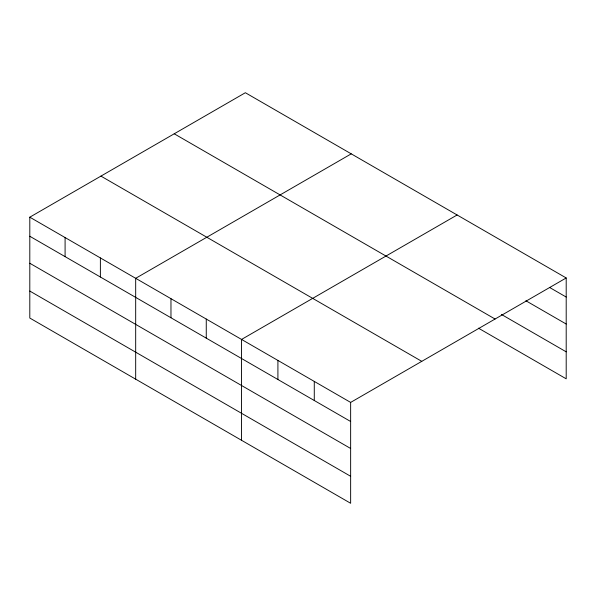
<?xml version="1.0" encoding="UTF-8"?>
<svg xmlns="http://www.w3.org/2000/svg" width="596" height="596" viewBox="0 0 596 596"><rect width="100%" height="100%" fill="white"/><g stroke="black" fill="none" stroke-linecap="round" stroke-linejoin="round"><path stroke-width="0.89" d="M29.8 217.182L350.642 402.412L350.642 503.277L29.8 318.041L29.8 217.182L245.358 92.723L566.2 277.959L566.2 378.818L478.454 328.165M351.238 153.85L135.679 278.31L135.679 379.168M457.117 214.977L241.551 339.437L241.551 440.295M350.642 402.412L566.2 277.959M549.601 287.466L566.2 297.046M525.888 300.757L566.2 324.03M501.385 314.412L566.2 351.834M174.226 133.795L495.067 319.031M100.933 176.111L421.774 361.347M29.8 236.262L350.642 421.499M29.8 263.253L350.642 448.483M29.8 291.057L350.642 476.286M314.278 381.418L314.278 400.505M277.915 360.424L277.915 379.51M206.261 319.061L206.261 338.141M170.97 298.685L170.97 317.765M100.381 257.934L100.381 277.013M65.091 237.558L65.091 256.638"/></g></svg>
